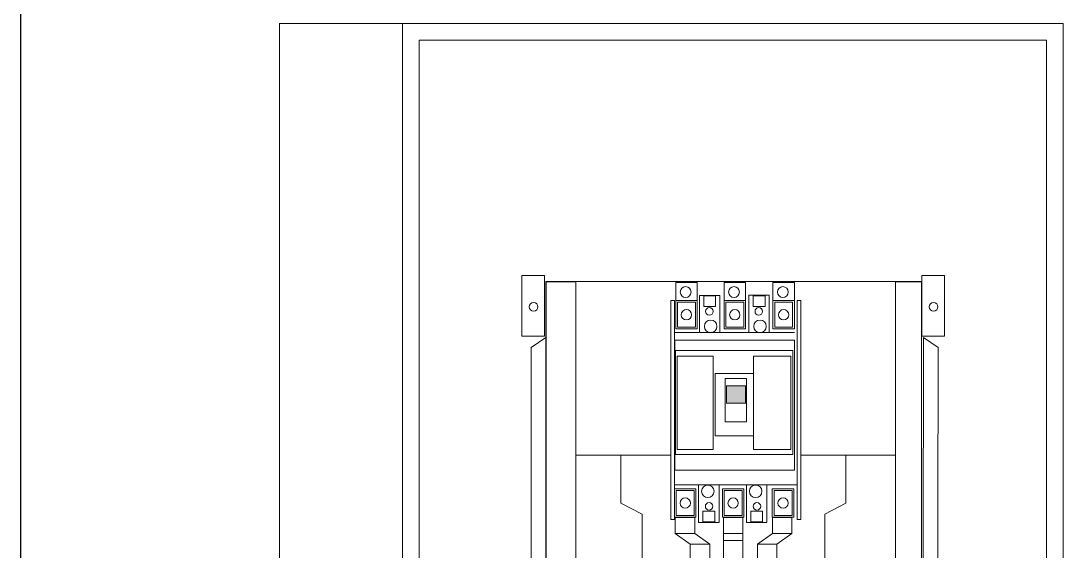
# Model space of a CAD drawing. Header units: inches. Extents: x 18739 to 22272, y 3658 to 7913.
# Drawn here: x 19437 to 19827.2, y 4216.5 to 4414.9 of the extents above; entities that cross this region are included whole.
import ezdxf

# ---------------------------------------------------------------- set-up
doc = ezdxf.new("R2010")
doc.units = ezdxf.units.IN
doc.header["$MEASUREMENT"] = 0
for name, color, linetype, lineweight in [('125-250AT', 7, 'Continuous', 13), ('breaker', 8, 'Continuous', 13), ('ENCLOSRURE', 7, 'Continuous', 20)]:
    doc.layers.add(name, color=color, linetype=linetype, lineweight=lineweight)

msp = doc.modelspace()

# ---------------------------------------------------------------- hatches: boundary and pattern name
at = {"layer": 'ENCLOSRURE'}
h = msp.add_hatch(color=6, dxfattribs=at)
h.dxf.hatch_style = 1
h.paths.add_polyline_path([(19707.71394, 4278.34831), (19700.61193, 4278.34831), (19700.61193, 4271.85578), (19707.71394, 4271.85578)])

# ---------------------------------------------------------------- linework, layer by layer
at = {"elevation": 0.05845}
msp.add_lwpolyline([(19436.98745, 3658.14299), (19436.98745, 4839.26136), (20955.76081, 4839.26136), (20955.76081, 3658.14299)], close=True, dxfattribs=at)
at = {"layer": '125-250AT'}
for p, q in [((19690.51673, 4312.18126, -4814.83519), (19698.17991, 4312.18126, -4814.83519)), ((19690.51673, 4312.18126, -4814.83519), (19690.51673, 4298.27119, -4814.83519)), ((19690.51673, 4312.18126, -5378.15543), (19690.51673, 4298.27119, -5378.15543)), ((19690.51673, 4312.18126, -5923.30048), (19690.51673, 4298.27119, -5923.30048)), ((19698.17991, 4312.18126, -4814.83519), (19698.17991, 4298.27119, -4814.83519)), ((19708.99264, 4312.2998, -4814.83519), (19708.99264, 4298.27119, -4814.83519)), ((19716.65583, 4312.2998, -4814.83519), (19708.99264, 4312.2998, -4814.83519)), ((19708.99264, 4312.18126, -5378.15543), (19708.99264, 4298.27119, -5378.15543)), ((19708.99264, 4312.18126, -5923.30048), (19708.99264, 4298.27119, -5923.30048)), ((19716.65583, 4312.2998, -4814.83519), (19716.65583, 4298.27119, -4814.83519)), ((19679.86234, 4243.90004, 49.32394), (19679.86234, 4310.26206, 49.32394)), ((19679.86234, 4310.26206, 49.32394), (19681.25068, 4310.26206, 49.32394)), ((19681.25068, 4310.26206, 49.32394), (19681.25068, 4228.39725, 49.32394)), ((19727.05781, 4243.90004, -4814.83519), (19727.05781, 4310.26206, -4814.83519)), ((19727.05781, 4310.26206, -4814.83519), (19728.44616, 4310.26206, -4814.83519)), ((19728.44616, 4310.26206, -4814.83519), (19728.44616, 4228.39725, -4814.83519)), ((19726.02333, 4298.27119, -4814.83519), (19681.25068, 4298.27119, 49.32394)), ((19679.86234, 4243.90004, 49.32394), (19679.86164, 4228.39725, 49.32394)), ((19679.86234, 4243.90004, -513.9963), (19679.86234, 4229.98997, -513.9963)), ((19679.86234, 4243.90004, -1059.14134), (19679.86234, 4229.98997, -1059.14134)), ((19727.05781, 4243.90004, -4814.83519), (19727.05712, 4228.39725, -4814.83519)), ((19727.05781, 4243.90004, -5378.15543), (19727.05781, 4229.98997, -5378.15543)), ((19727.05781, 4243.90004, -5923.30048), (19727.05781, 4229.98997, -5923.30048)), ((19681.25068, 4241.3111, 49.32394), (19727.05781, 4241.3111, -4814.83519)), ((19690.23499, 4227.21316, -4814.83519), (19690.23499, 4241.24177, -4814.83519)), ((19697.89818, 4227.33171, -4814.83519), (19697.89818, 4241.24177, -4814.83519)), ((19697.89818, 4227.33171, -5378.15543), (19697.89818, 4241.24177, -5378.15543)), ((19697.89818, 4227.33171, -5923.30048), (19697.89818, 4241.24177, -5923.30048)), ((19708.12197, 4227.21316, -9678.99433), (19708.12197, 4241.24177, -9678.99433)), ((19715.78515, 4227.33171, -9678.99433), (19715.78515, 4241.24177, -9678.99433)), ((19715.78515, 4227.33171, -10242.31457), (19715.78515, 4241.24177, -10242.31457)), ((19715.78515, 4227.33171, -10787.45961), (19715.78515, 4241.24177, -10787.45961)), ((19681.25068, 4228.39725, 49.32394), (19679.86164, 4228.39725, 49.32394)), ((19697.87562, 4227.21316, -4814.83519), (19690.23499, 4227.21316, -4814.83519)), ((19715.7626, 4227.21316, -9678.99433), (19708.12197, 4227.21316, -9678.99433)), ((19728.44616, 4228.39725, -4814.83519), (19727.05712, 4228.39725, -4814.83519))]:
    msp.add_line(p, q, dxfattribs=at)
for points, elevation in [([(19692.14301, 4312.04775), (19696.58713, 4312.04775), (19696.58713, 4308.08125), (19692.14301, 4308.08125)], -4814.83519), ([(19710.61893, 4312.04775), (19715.06304, 4312.04775), (19715.06304, 4308.08125), (19710.61893, 4308.08125)], -4814.83519), ([(19681.67736, 4310.29331), (19689.68582, 4310.29331), (19689.68582, 4299.64498), (19681.67736, 4299.64498)], -4814.83519), ([(19699.74471, 4310.29331), (19707.75316, 4310.29331), (19707.75316, 4299.64498), (19699.74471, 4299.64498)], -4814.83519), ([(19726.02333, 4246.79417), (19681.33866, 4246.79417), (19681.33866, 4295.455), (19726.02333, 4295.455)], -4814.83519), ([(19681.56317, 4252.6618), (19725.45793, 4252.6618), (19725.45793, 4291.55783), (19681.56317, 4291.55783)], 49.32394), ([(19689.25913, 4229.21966), (19681.25068, 4229.21966), (19681.25068, 4239.86798), (19689.25913, 4239.86798)], 49.32394), ([(19707.14611, 4229.21966), (19699.13766, 4229.21966), (19699.13766, 4239.86798), (19707.14611, 4239.86798)], -4814.83519), ([(19725.79739, 4229.21966), (19717.78894, 4229.21966), (19717.78894, 4239.86798), (19725.79739, 4239.86798)], -4814.83519), ([(19696.27189, 4227.46521), (19691.82778, 4227.46521), (19691.82778, 4231.43171), (19696.27189, 4231.43171)], -4814.83519), ([(19714.15887, 4227.46521), (19709.71475, 4227.46521), (19709.71475, 4231.43171), (19714.15887, 4231.43171)], -9678.99433)]:
    msp.add_lwpolyline(points, close=True, dxfattribs=dict(at, elevation=elevation))
for points in [[(19682.17718, 4254.57569), (19682.17718, 4289.40887), (19695.70246, 4289.40887), (19695.70246, 4254.57569)], [(19710.71335, 4254.57569), (19710.71335, 4289.40887), (19724.71563, 4289.40887), (19724.71563, 4254.57569)], [(19696.433, 4282.93648), (19710.71335, 4282.93648), (19710.71335, 4259.70654), (19696.433, 4259.70654)], [(19700.18453, 4281.0668), (19708.08144, 4281.0668), (19708.08144, 4264.95303), (19700.18453, 4264.95303)], [(19700.61193, 4278.34831), (19707.71394, 4278.34831), (19707.71394, 4271.85578), (19700.61193, 4271.85578)]]:
    msp.add_lwpolyline(points, close=True, dxfattribs=at)
for centre, radius in [((19694.25379, 4306.2088, -4814.83519), 1.40236), ((19712.72971, 4306.2088, -4814.83519), 1.40236), ((19694.72951, 4300.60147, -4814.83519), 2.33583), ((19694.72951, 4300.60147, -5366.53735), 2.33583), ((19713.20543, 4300.60147, -4814.83519), 2.33583), ((19713.20543, 4300.60147, -5366.53735), 2.33583), ((19693.68539, 4238.9115, -4814.83519), 2.33583), ((19693.68539, 4238.9115, -5366.53735), 2.33583), ((19711.57237, 4238.9115, -9678.99433), 2.33583), ((19711.57237, 4238.9115, -10230.69648), 2.33583), ((19694.16111, 4233.30417, -4814.83519), 1.40236), ((19712.04809, 4233.30417, -9678.99433), 1.40236)]:
    msp.add_circle(centre, radius, dxfattribs=at)
at = {"layer": 'breaker'}
for points, elevation in [([(19689.67661, 4317.02562), (19689.67661, 4310.29331), (19681.68657, 4310.29331), (19681.68657, 4317.02562)], -4814.83519), ([(19707.74395, 4317.02562), (19707.74395, 4310.29331), (19699.75392, 4310.29331), (19699.75392, 4317.02562)], -4814.83519), ([(19726.01413, 4317.02562), (19726.01413, 4310.29331), (19718.02409, 4310.29331), (19718.02409, 4317.02562)], -4814.83519), ([(19682.33255, 4309.63812), (19689.03063, 4309.63812), (19689.03063, 4300.30017), (19682.33255, 4300.30017)], -4814.83519), ([(19700.3999, 4309.63812), (19707.09797, 4309.63812), (19707.09797, 4300.30017), (19700.3999, 4300.30017)], -4814.83519), ([(19718.01488, 4310.29331), (19726.02333, 4310.29331), (19726.02333, 4299.64498), (19718.01488, 4299.64498)], -4814.83519), ([(19718.67007, 4309.63812), (19725.36814, 4309.63812), (19725.36814, 4300.30017), (19718.67007, 4300.30017)], -4814.83519), ([(19681.90587, 4239.21279), (19688.60394, 4239.21279), (19688.60394, 4229.87485), (19681.90587, 4229.87485)], 49.32394), ([(19699.79285, 4239.21279), (19706.49092, 4239.21279), (19706.49092, 4229.87485), (19699.79285, 4229.87485)], -4814.83519), ([(19718.44413, 4239.21279), (19725.1422, 4239.21279), (19725.1422, 4229.87485), (19718.44413, 4229.87485)], -4814.83519)]:
    msp.add_lwpolyline(points, close=True, dxfattribs=dict(at, elevation=elevation))
for centre, radius in [((19685.39942, 4313.44388, -515.92746), 2.0196), ((19703.46676, 4313.44388, -515.92746), 2.0196), ((19721.73693, 4313.44388, -515.92746), 2.0196), ((19685.68159, 4304.96915, -4815.51072), 1.92492), ((19685.68159, 4304.96915, -5394.16166), 1.92492), ((19685.68159, 4304.96915, -5949.22548), 1.92492), ((19703.74894, 4304.96915, -4815.51072), 1.92492), ((19703.74894, 4304.96915, -5394.16166), 1.92492), ((19703.74894, 4304.96915, -5949.22548), 1.92492), ((19722.01911, 4304.96915, -4815.51072), 1.92492), ((19722.01911, 4304.96915, -5394.16166), 1.92492), ((19722.01911, 4304.96915, -5949.22548), 1.92492), ((19685.25491, 4234.54382, 48.64842), 1.92492), ((19685.25491, 4234.54382, -530.00252), 1.92492), ((19685.25491, 4234.54382, -1085.06635), 1.92492), ((19703.14188, 4234.54382, -4815.51072), 1.92492), ((19703.14188, 4234.54382, -5394.16166), 1.92492), ((19703.14188, 4234.54382, -5949.22548), 1.92492), ((19721.79316, 4234.54382, -4815.51072), 1.92492), ((19721.79316, 4234.54382, -5394.16166), 1.92492), ((19721.79316, 4234.54382, -5949.22548), 1.92492)]:
    msp.add_circle(centre, radius, dxfattribs=at)
at = {"layer": 'ENCLOSRURE', "color": 252}
for p, q in [((19533.56726, 4414.00432), (19533.56726, 4184.55899)), ((19579.57864, 4413.8759), (19533.56726, 4413.8759)), ((19644.54186, 4252.4826), (19679.84864, 4252.4826)), ((19661.17541, 4252.49082), (19661.17541, 4234.47724)), ((19728.37316, 4252.4826), (19763.67995, 4252.4826)), ((19745.31182, 4252.49082), (19745.31182, 4234.47724)), ((19661.17541, 4234.47724), (19669.1229, 4230.42063)), ((19745.31182, 4234.47724), (19737.36432, 4230.42063)), ((19669.1229, 4230.42063), (19669.1229, 4213.91736)), ((19737.36432, 4230.42063), (19737.36432, 4213.98891))]:
    msp.add_line(p, q, dxfattribs=at)
at = {"layer": 'ENCLOSRURE'}
for p, q in [((19681.53816, 4223.1556), (19687.13051, 4219.09448)), ((19688.86015, 4223.1556), (19694.45249, 4219.09448)), ((19717.7991, 4223.1556), (19712.20676, 4219.09448)), ((19725.12109, 4223.1556), (19719.52875, 4219.09448))]:
    msp.add_line(p, q, dxfattribs=at)
for points in [[(19579.58501, 4413.88283), (19826.43384, 4413.88283), (19826.43384, 3903.31754), (19579.58501, 3903.31754)], [(19585.83717, 4407.63068), (19820.18169, 4407.63068), (19820.18169, 3909.38777), (19585.83717, 3909.38777)], [(19624.23519, 4319.63819), (19632.66426, 4319.63819), (19632.66426, 4296.91825), (19624.23519, 4296.91825)], [(19773.69346, 4319.63819), (19782.12252, 4319.63819), (19782.12252, 4296.91825), (19773.69346, 4296.91825)], [(19633.20931, 4317.3654), (19773.56241, 4317.3654), (19773.56241, 3958.19814), (19633.20931, 3958.19814)], [(19633.10982, 4296.46884), (19627.72477, 4292.74261), (19627.72477, 3968.8796), (19633.10982, 3966.02408)], [(19774.31372, 4296.46884), (19779.69877, 4292.74261), (19779.14278, 3968.83138), (19773.75773, 3965.97586)], [(19681.53816, 4229.14114), (19688.86015, 4229.14114), (19688.86015, 4223.1556), (19681.53816, 4223.1556)], [(19706.80923, 4229.14114), (19699.48724, 4229.14114), (19699.48724, 4223.1556), (19706.80923, 4223.1556)], [(19725.12109, 4229.14114), (19717.7991, 4229.14114), (19717.7991, 4223.1556), (19725.12109, 4223.1556)], [(19699.48724, 4223.1556), (19706.80923, 4223.1556), (19706.80923, 4220.47581), (19699.48724, 4220.47581)]]:
    msp.add_lwpolyline(points, close=True, dxfattribs=at)
at = {"layer": 'ENCLOSRURE', "color": 252}
for points in [[(19633.24996, 4317.22091), (19644.40112, 4317.22091), (19644.40112, 4209.82625), (19633.24996, 4209.82625)], [(19763.81609, 4317.22091), (19773.54785, 4317.22091), (19773.54785, 4209.82625), (19763.81609, 4209.82625)]]:
    msp.add_lwpolyline(points, close=True, dxfattribs=at)
at = {"layer": 'ENCLOSRURE'}
for points in [[(19687.13051, 4213.97158), (19687.13051, 4219.09448), (19694.45249, 4219.09448), (19694.45249, 4210.62009)], [(19706.80923, 4210.73728), (19706.80923, 4220.47581), (19699.48724, 4220.47581), (19699.48724, 4210.67395)], [(19719.52875, 4213.97158), (19719.52875, 4219.09448), (19712.20676, 4219.09448), (19712.20676, 4210.62009)]]:
    msp.add_lwpolyline(points, dxfattribs=at)
for centre in [(19628.60203, 4307.90811), (19778.0603, 4307.90811)]:
    msp.add_circle(centre, 1.61991, dxfattribs=at)

doc.saveas('drawing.dxf')
